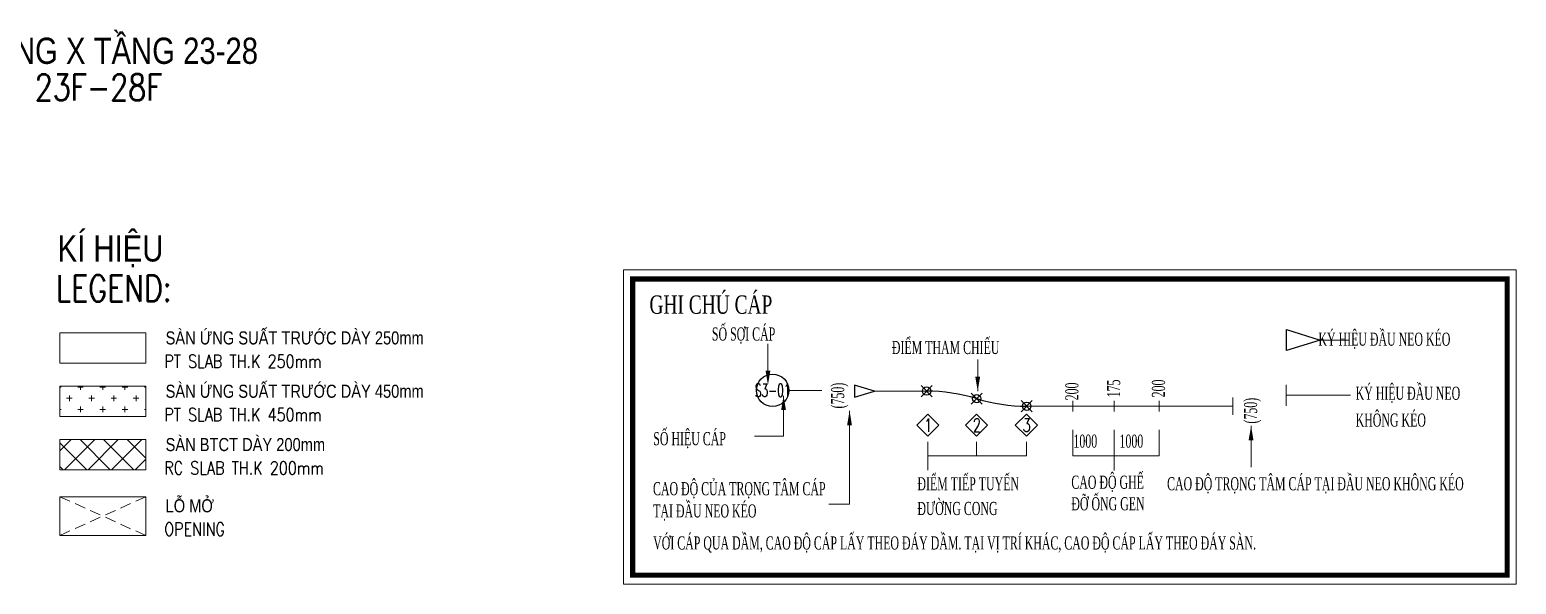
# Model space of a CAD drawing. Header units: millimetres. Extents: x 118516 to 588795, y -24154 to 50684.
# Drawn here: x 420116 to 462645, y -24154 to -8287 of the extents above; entities that cross this region are included whole.
import ezdxf
from ezdxf.enums import TextEntityAlignment as Align

# ---------------------------------------------------------------- set-up
doc = ezdxf.new("R2010")
doc.units = ezdxf.units.MM
doc.linetypes.add('DASHED2', pattern=[9.525, 6.35, -3.175])
doc.layers.get('0').update_dxf_attribs({"lineweight": 20})
for name, color, linetype, lineweight in [('8.TEXT', 7, 'Continuous', 20), ('a.LEADER', 8, 'Continuous', 15), ('NDC_S_ANNO', 7, 'Continuous', 20), ('NDC_S_ENG TEXT', 2, 'Continuous', 20), ('NDC_S_ENG TITLE', 3, 'Continuous', 20), ('NDC_S_HATCH MATERIAL', 8, 'Continuous', 13), ('NDC_S_OPENING', 9, 'DASHED2', 13), ('NDC_S_SLAB', 2, 'Continuous', 20), ('NDC_S_TEXT SYMBOL', 7, 'Continuous', 20), ('NDC_S_VN TEXT', 7, 'Continuous', 20), ('NDC_S_VN TITLE', 6, 'Continuous', 35)]:
    doc.layers.add(name, color=color, linetype=linetype, lineweight=lineweight)
for name, color, linetype in [('FREY_CHR', 7, 'Continuous'), ('FREY_TENDON', 6, 'Continuous'), ('LH', 7, 'Continuous'), ('PT-HORI', 6, 'Continuous'), ('PT-VERT', 6, 'Continuous')]:
    doc.layers.add(name, color=color, linetype=linetype)
doc.styles.add('$0$NDC_EN TXT', font='romans.shx', dxfattribs={"width": 0.8})
doc.styles.add('NDC_ANNO', font='', dxfattribs={"width": 0.8})
doc.styles.add('NDC_EN TXT', font='romans.shx', dxfattribs={"width": 0.8})
doc.styles.add('NDC_VIE TXT', font='arial.ttf', dxfattribs={"width": 0.8})
doc.styles.add('T-NO', font='romans.shx', dxfattribs={"width": 0.8})
doc.styles.add('TM', font='romans.shx', dxfattribs={"width": 0.7})
doc.styles.add('Vnsimili', font='vntimeh.shx', dxfattribs={"width": 0.7})
doc.styles.get('NDC_ANNO').set_extended_font_data('Dotum')

# ---------------------------------------------------------------- blocks, each defined once
blk = doc.blocks.new('Drawing name_symbol')
at = {"layer": 'NDC_S_ENG TITLE', "style": 'NDC_EN TXT', "width": 0.8}
blk.add_attdef('SECTDET1', text='', height=5, dxfattribs=at).set_placement((0, 1.01), align=Align.CENTER)
at = {"layer": 'NDC_S_TEXT SYMBOL', "lineweight": 25, "style": 'NDC_ANNO', "width": 0.8}
blk.add_attdef('SSCALE', text='', height=2.5, dxfattribs=at).set_placement((0, -4), align=Align.CENTER)
at = {"layer": 'NDC_S_VN TITLE', "style": 'NDC_VIE TXT', "width": 0.8}
blk.add_attdef('SECTDET2', text='', height=5, dxfattribs=at).set_placement((0, 7.97), align=Align.CENTER)
blk = doc.blocks.new('gcc')
at = {"color": 7, "ltscale": 250}
blk.add_lwpolyline([(421498, -404404), (452145, -404404), (452145, -415195), (421498, -415195)], close=True, dxfattribs=at)
at = {"color": 7, "ltscale": 250, "const_width": 180}
blk.add_lwpolyline([(421811, -404717), (451832, -404717), (451832, -414882), (421811, -414882)], close=True, dxfattribs=at)
at = {"layer": 'a.LEADER', "color": 9, "linetype": 'Continuous'}
for p, q in [((426454, -407856), (426454, -406943)), ((433655, -408568), (433655, -407478)), ((426990, -408720), (426990, -410111)), ((428308, -408538), (427172, -408538)), ((429256, -409238), (429256, -412447)), ((443040, -409756), (443040, -411180)), ((425995, -410111), (426990, -410111)), ((431945, -410308), (431945, -411277)), ((433616, -410308), (433616, -410785)), ((435325, -410308), (435325, -410785)), ((436919, -410785), (436919, -409894)), ((438344, -411294), (438344, -409894)), ((439883, -410785), (439883, -409894)), ((431945, -410785), (435325, -410785)), ((436919, -410785), (439883, -410785)), ((429256, -412447), (428546, -412447))]:
    blk.add_line(p, q, dxfattribs=at)
at = {"layer": 'a.LEADER', "color": 4, "ltscale": 2}
blk.add_line((445410, -406809), (446425, -406809), dxfattribs=at)
at = {"layer": 'a.LEADER', "color": 4, "linetype": 'Continuous'}
for p, q in [((430115, -408563), (431900, -408563)), ((435339, -409081), (442418, -409081))]:
    blk.add_line(p, q, dxfattribs=at)
at = {"layer": 'a.LEADER'}
for p, q in [((432091, -408754), (431709, -408372)), ((431709, -408754), (432091, -408372)), ((433810, -409013), (433429, -408631)), ((433429, -409013), (433810, -408631)), ((435530, -409272), (435148, -408890)), ((435148, -409272), (435530, -408890))]:
    blk.add_line(p, q, dxfattribs=at)
at = {"layer": 'a.LEADER', "color": 4}
blk.add_line((442418, -408788), (442418, -409375), dxfattribs=at)
at = {"layer": 'a.LEADER', "color": 4, "ltscale": 150, "extrusion": (-0.037273, 1.4712e-13, 0.999305)}
blk.add_line((444242, -409065, -57), (444242, -408345, -57), dxfattribs=at)
at = {"layer": 'a.LEADER', "color": 4, "ltscale": 2, "extrusion": (-0.037273, 1.4712e-13, 0.999305)}
blk.add_line((444258, -408705), (446451, -408705, 98), dxfattribs=at)
at = {"layer": 'a.LEADER', "linetype": 'Continuous'}
for p, q in [((436919, -409261), (436919, -408901)), ((438344, -409261), (438344, -408901)), ((439883, -409261), (439883, -408901))]:
    blk.add_line(p, q, dxfattribs=at)
at = {"layer": 'FREY_CHR'}
for centre in [(431900, -408563), (433619, -408822), (435339, -409081)]:
    blk.add_circle(centre, 144, dxfattribs=at)
at = {"layer": 'FREY_TENDON', "color": 4, "ltscale": 150}
blk.add_lwpolyline([(444258, -406449), (445410, -406809), (444258, -407169)], close=True, dxfattribs=at)
at = {"layer": 'LH', "color": 9, "linetype": 'Continuous'}
for points in [[(431945, -410106), (432323, -409728), (431945, -409349), (431566, -409728)], [(433616, -410106), (433995, -409728), (433616, -409349), (433238, -409728)], [(435325, -410106), (435704, -409728), (435325, -409349), (434947, -409728)]]:
    blk.add_lwpolyline(points, close=True, dxfattribs=at)
blk.add_circle((426615, -408538), 557, dxfattribs=at)
for points in [[(426537, -407856), (426371, -407856), (426454, -408353)], [(433738, -408072), (433572, -408072), (433655, -408568)], [(426907, -409217), (427072, -409217), (426990, -408720)], [(429173, -409734), (429338, -409734), (429256, -409238)], [(442957, -410252), (443123, -410252), (443040, -409756)]]:
    blk.add_solid(points, dxfattribs=at)
at = {"layer": 'PT-HORI', "color": 4, "linetype": 'Continuous'}
for centre, start, end in [((431900, -414399), 72.8686, 90), ((435339, -403245), 252.8686, 270)]:
    blk.add_arc(centre, 5836, start, end, dxfattribs=at)
at = {"layer": 'PT-VERT', "color": 4}
blk.add_lwpolyline([(429420, -408361), (429420, -408766), (430115, -408563)], close=True, dxfattribs=at)
at = {"layer": '8.TEXT', "color": 7, "style": 'Vnsimili'}
for s, height, width, p in [('ghi chó c¸p', 629.97, 0.7, (422386, -405907)), ('sè sîi c¸p', 450, 0.6, (424530, -406826)), ('®iÓm tham chiÕu', 450, 0.6, (430708, -407290)), ('              ký hiÖu ®Çu neo kÐo', 450, 0.6, (443925, -407004)), ('ký hiÖu ®Çu neo', 450, 0.6, (446630, -408860)), ('kh«ng KÐO', 450, 0.6, (446630, -409782)), ('sè hiÖu c¸p', 450, 0.6, (422518, -410420)), ('1000', 450, 0.6, (436942, -410505)), ('1000', 450, 0.6, (438524, -410505)), ('cao ®é ghÕ', 450, 0.6, (436870, -411915)), ('cao ®é cña träng t©m c¸p ', 450, 0.6, (422508, -412138)), ('®iÓm tiÕp tuyÕn ', 450, 0.6, (431585, -411969)), ('cao ®é träng t©m c¸p t¹i ®Çu neo kh«ng kÐo', 450, 0.6, (440157, -411968)), ('t¹i ®Çu neo kÐo', 450, 0.6, (422514, -412901)), ('®\xadêng cong', 450, 0.6, (431585, -412817)), ('®ì èng gen', 450, 0.6, (436870, -412656)), ('víi c¸p qua dÇm, cao ®é c¸p lÊy theo ®¸y dÇm. t¹i vÞ trÝ kh¸c, cao ®é c¸p lÊy theo ®¸y sµn.', 450, 0.6, (422514, -414001))]:
    blk.add_text(s, height=height, dxfattribs=dict(at, width=width)).set_placement(p)
at = {"layer": '8.TEXT', "color": 7, "style": 'Vnsimili', "width": 0.6}
for s, p in [('175', (438546, -408777)), ('200', (440085, -408777)), ('(750)', (429072, -409159)), ('200', (437113, -408880)), ('(750)', (443248, -409677))]:
    blk.add_text(s, height=450, rotation=90, dxfattribs=at).set_placement(p)
at = {"layer": '8.TEXT', "color": 7, "linetype": 'Continuous', "style": 'T-NO', "width": 0.6}
blk.add_text('S3-01', height=450, dxfattribs=at).set_placement((426615, -408538), align=Align.MIDDLE)
at = {"layer": '8.TEXT', "color": 7, "ltscale": 150, "style": 'TM', "width": 0.7}
for s, p in [('1', (431956, -409731)), ('2', (433628, -409731)), ('3', (435337, -409731))]:
    blk.add_text(s, height=450, dxfattribs=at).set_placement(p, align=Align.MIDDLE_CENTER)

msp = doc.modelspace()

# ---------------------------------------------------------------- hatches: boundary and pattern name
at = {"layer": 'NDC_S_HATCH MATERIAL', "ltscale": 100}
h = msp.add_hatch(dxfattribs=at)
h.set_pattern_fill('CROSS', color=256, scale=50)
h.set_pattern_definition([(0, (217019.67, -10259.27), (317.5, 317.5), [158.75, -476.25]), (90, (217099.04, -10338.65), (-317.5, 317.5), [158.75, -476.25])])
h.paths.add_polyline_path([(420977.5, -18490.2), (420977.5, -19354.3), (423435.8, -19354.3), (423435.8, -18490.2)])
h = msp.add_hatch(dxfattribs=at)
h.set_pattern_fill('ANSI37', color=256, scale=150)
h.set_pattern_definition([(45, (225097.5, -16184.8), (-336.7596, 336.7596), []), (135, (225097.5, -16184.8), (-336.7596, -336.7596), [])])
h.paths.add_polyline_path([(420977.5, -20016.2), (420977.5, -20880.3), (423435.8, -20880.3), (423435.8, -20016.2)])

# ---------------------------------------------------------------- linework, layer by layer
at = {"layer": 'NDC_S_OPENING', "ltscale": 50}
for p, q in [((420977.5, -21649.7), (423435.8, -22757.9)), ((420977.5, -22757.9), (423435.8, -21649.7))]:
    msp.add_line(p, q, dxfattribs=at)
at = {"layer": 'NDC_S_SLAB'}
for points in [[(420977.5, -16964.2), (423435.8, -16964.2), (423435.8, -17828.3), (420977.5, -17828.3)], [(420977.5, -18490.2), (423435.8, -18490.2), (423435.8, -19354.3), (420977.5, -19354.3)], [(420977.5, -20016.2), (423435.8, -20016.2), (423435.8, -20880.3), (420977.5, -20880.3)], [(420977.5, -21649.7), (423435.8, -21649.7), (423435.8, -22757.9), (420977.5, -22757.9)]]:
    msp.add_lwpolyline(points, close=True, dxfattribs=at)

# ---------------------------------------------------------------- block references
at = {"layer": '8.TEXT', "xscale": 0.8333333333333341, "yscale": 0.8333333333333341, "zscale": 0.8333333333333341}
msp.add_blockref('gcc', (85857.6, 321842.2), dxfattribs=at)
at = {"layer": 'NDC_S_ANNO', "xscale": 150, "yscale": 150, "zscale": 150}
msp.add_blockref('Drawing name_symbol', (415683.2, -10459.1), dxfattribs=at).add_auto_attribs({'SECTDET1': 'DIRECTION X TENDON PLAN OF 23F-28F', 'SECTDET2': 'MẶT BẰNG CÁP DỰ ỨNG LỰC PHƯƠNG X TẦNG 23-28', 'SSCALE': 'SCALE 1 : 150'})

# ---------------------------------------------------------------- texts
at = {"layer": 'NDC_S_ENG TEXT', "style": '$0$NDC_EN TXT', "width": 0.8}
for s, height, p in [('LEGEND:', 750, (420863.1, -16059.5)), ('PT SLAB TH.K 250mm', 375, (423964.6, -17961)), ('PT SLAB TH.K 450mm', 375, (423964.6, -19487)), ('RC SLAB TH.K 200mm', 375, (423964.6, -21013)), ('OPENING', 375, (423964.6, -22764.4))]:
    msp.add_text(s, height=height, dxfattribs=at).set_placement(p)
at = {"layer": 'NDC_S_VN TEXT', "style": 'NDC_VIE TXT', "width": 0.8}
msp.add_text('KÍ HIỆU', height=750, dxfattribs=at).set_placement((420913.3, -14168.4), align=Align.TOP_LEFT)
for s, p in [('SÀN ỨNG SUẤT TRƯỚC DÀY 250mm', (424002.9, -17292.2)), ('SÀN ỨNG SUẤT TRƯỚC DÀY 450mm', (424002.9, -18818.2)), ('SÀN BTCT DÀY 200mm', (424002.9, -20344.2)), ('LỖ MỞ', (424002.9, -22095.6))]:
    msp.add_text(s, height=375, dxfattribs=at).set_placement(p)

doc.saveas('drawing.dxf')
